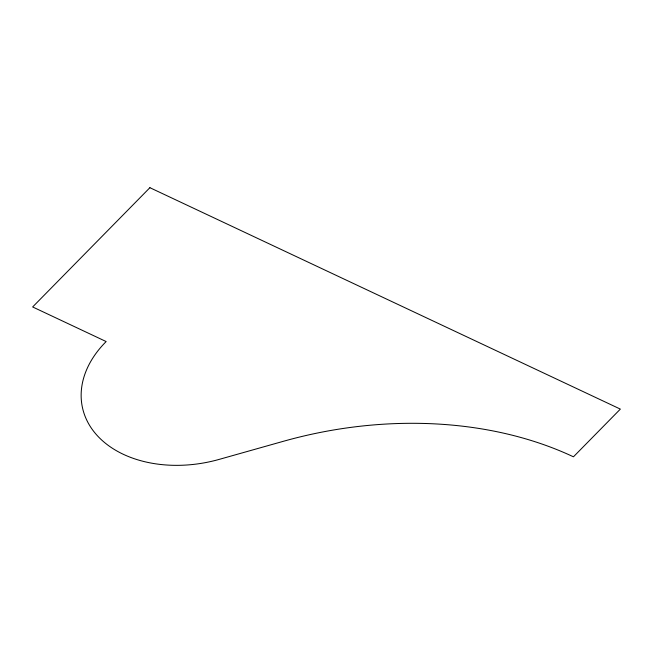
<?xml version="1.0" encoding="UTF-8"?>
<svg xmlns="http://www.w3.org/2000/svg" width="653" height="653" viewBox="0 0 653 653"><rect width="100%" height="100%" fill="white"/><g stroke="black" fill="none" stroke-linecap="round" stroke-linejoin="round"><path stroke-width="0.98" d="M149.904 187.689L32.65 306.951L106.153 341.552A113.206 80.188 -12.5 0 0 98.374 436.784A113.206 80.188 -12.5 0 0 219.139 459.402L283.378 441.297A342.507 242.614 -12.5 0 1 573.448 456.814L620.35 409.105L149.904 187.689"/></g></svg>
